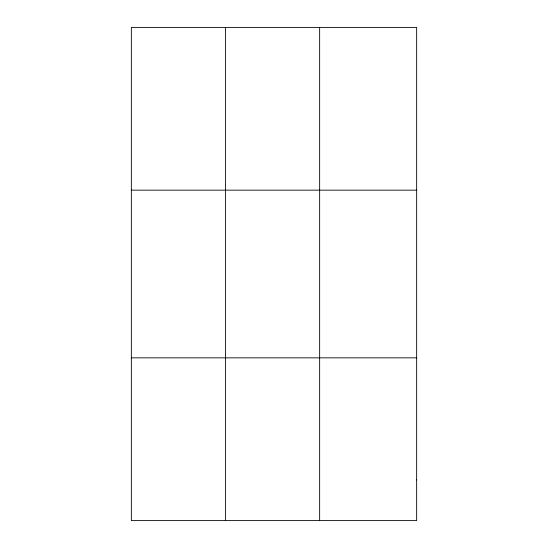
<?xml version="1.0" encoding="UTF-8"?>
<svg xmlns="http://www.w3.org/2000/svg" width="548" height="548" viewBox="0 0 548 548"><rect width="100%" height="100%" fill="white"/><g stroke="black" fill="none" stroke-linecap="round" stroke-linejoin="round"><path stroke-width="0.82" d="M225.495 27.4L225.495 520.6M319.648 27.4L319.648 520.6M131.349 190.156L416.651 190.156M131.349 357.844L416.651 357.844M416.651 479.911L416.651 520.6L131.349 520.6L131.349 27.4L416.651 27.4L416.651 479.911"/></g></svg>
